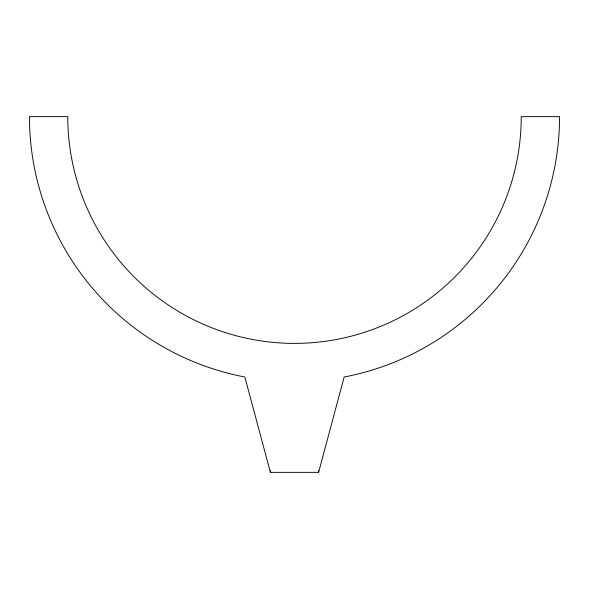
<?xml version="1.0" encoding="UTF-8"?>
<svg xmlns="http://www.w3.org/2000/svg" width="589" height="589" viewBox="0 0 589 589"><rect width="100%" height="100%" fill="white"/><g stroke="black" fill="none" stroke-linecap="round" stroke-linejoin="round"><path stroke-width="0.88" d="M318.597 472.356L344.167 377.004A265.05 265.05 0 0 0 559.55 116.644L521.191 116.644L521.191 121.393A226.743 226.743 0 0 1 294.5 343.387A226.743 226.743 0 0 1 67.809 121.393L67.809 116.644L29.45 116.644A265.05 265.05 0 0 0 244.833 377.004L270.403 472.356L318.597 472.356L318.597 470.545M270.403 470.545L270.403 472.356"/></g></svg>
